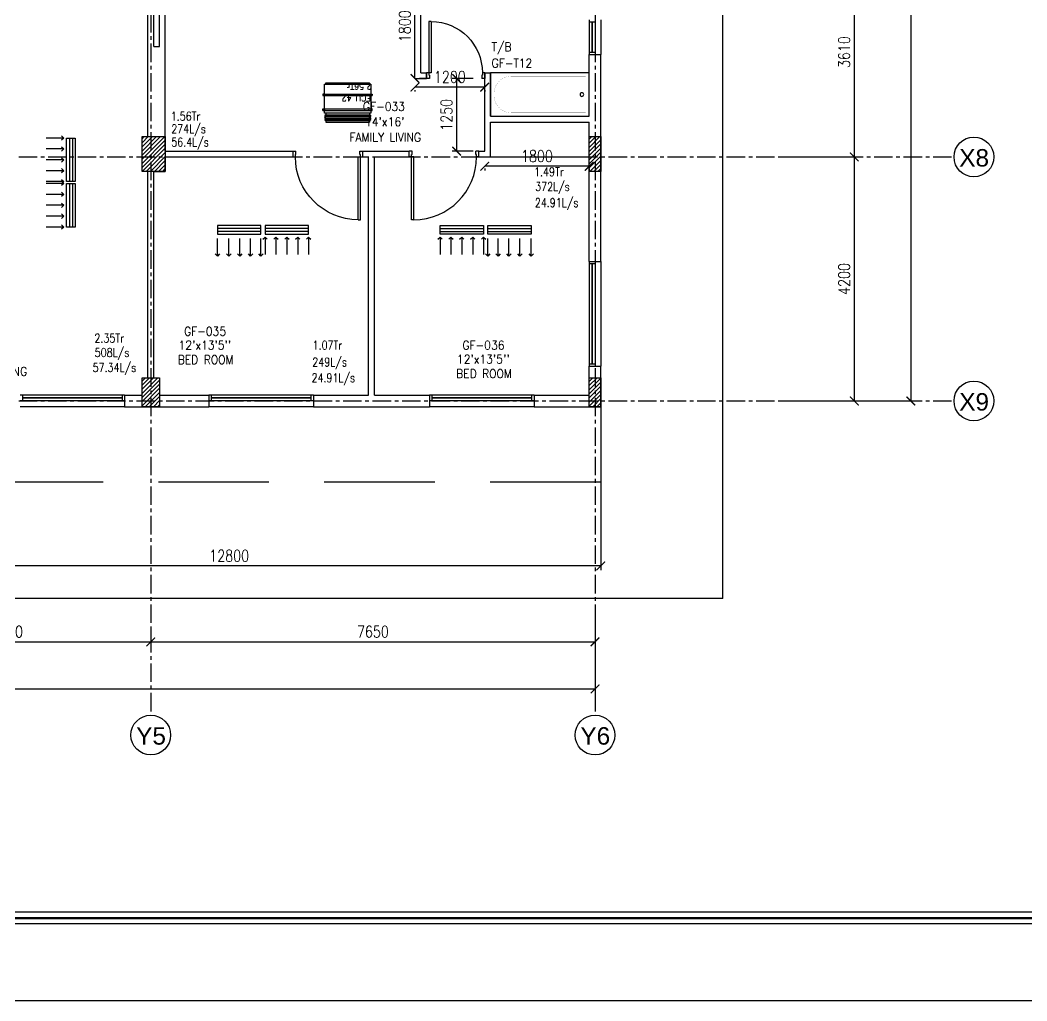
# Model space of a CAD drawing. Header units: millimetres. Extents: x -1288794 to 2153086, y -2701644 to -1428868.
# Drawn here: x 602052 to 619389, y -1519494 to -1502614 of the extents above; entities that cross this region are included whole.
import ezdxf
from ezdxf.enums import TextEntityAlignment as Align

# ---------------------------------------------------------------- set-up
doc = ezdxf.new("R2010")
doc.units = ezdxf.units.MM
doc.header["$LTSCALE"] = 100
doc.header["$PDMODE"] = 34
for name, pattern in [('CENTER', [50.800000000000004, 31.75, -6.349999999999999, 6.349999999999999, -6.349999999999999]), ('DASHED2', [9.524999999999999, 6.349999999999999, -3.174999999999999]), ('HIDDEN', [9.524999999999999, 6.349999999999999, -3.174999999999999])]:
    doc.linetypes.add(name, pattern=pattern)
for name, color, linetype in [('A-ANNO-DIMS', 1, 'Continuous'), ('A-ANNO-SYMB', 33, 'Continuous'), ('A-ANNO-TEXT', 8, 'Continuous'), ('A-AREA', 8, 'CENTER'), ('A-DOOR', 4, 'Continuous'), ('A-FLOR-OVHD', 4, 'DASHED2'), ('A-FLOR-PFIX', 8, 'Continuous'), ('A-FLOR-SPCL', 8, 'Continuous'), ('A-GLAZ', 5, 'Continuous'), ('A-GRID', 253, 'CENTER'), ('A-WALL-FULL', 8, 'Continuous'), ('AC- SUIPPOR', 7, 'HIDDEN'), ('AC-HLTEXT', 100, 'Continuous'), ('AC-SAD TEXT', 3, 'Continuous'), ('AC-UNIT', 5, 'Continuous'), ('LOGO LINE', 7, 'Continuous'), ('LOGO1LINE', 7, 'Continuous'), ('RETURN GRILL RIGHT', 1, 'Continuous'), ('S-COL- HACT.', 9, 'Continuous'), ('S-COL.', 8, 'Continuous'), ('SUPPLY GRILL RIGHT', 3, 'Continuous'), ('WALL', 42, 'Continuous')]:
    doc.layers.add(name, color=color, linetype=linetype)
doc.styles.add('ROMAND', font='romand')
doc.styles.add('ROMANS', font='romans.shx', dxfattribs={"width": 0.8})
doc.styles.add('SANSSERIF', font='sas_____.pfb')
doc.styles.add('SIMPLEX', font='simplex.shx', dxfattribs={"width": 0.8})
doc.dimstyles.new('100 of DIM2', dxfattribs={"dimscale": 0, "dimtxt": 200, "dimasz": 150, "dimexe": 75, "dimexo": 200, "dimgap": 75, "dimtad": 1, "dimdec": 0, "dimrnd": 5, "dimzin": 0, "dimdsep": 46, "dimtxsty": 'ROMANS', "dimblk": 'ARCHTICK', "dimcen": 100, "dimclrd": 94, "dimclre": 94, "dimclrt": 2, "dimadec": 0, "dimazin": 0, "dimtfac": 1, "dimtdec": 0, "dimtofl": 0, "dimtmove": 2, "dimatfit": 3, "dimldrblk": 'OPEN90', "dimfxl": 75, "dimtolj": 1, "dimtzin": 0, "dimarcsym": 0})
pattern_1 = [(45, (1708407.111908457, -1109556.6492245), (-35.35533905932737, 35.35533905932738), [])]

# ---------------------------------------------------------------- blocks, each defined once
blk = doc.blocks.new('D-120-R1')
for p, q in [((-80.00000000005821, 1180.000000000058), (-40.00000000005821, 1180.000000000058)), ((-80.00000000005821, 1180.000000000029), (-80, 100.0000000000291)), ((-40.00000000005821, 1180.000000000058), (-40, 55.0000000000291)), ((-1200, 100), (-1160, 100)), ((-1200, 100), (-1200, -5.82077e-11)), ((-1160, 100), (-1160, 54.9999999999709)), ((-1160, 54.9999999999709), (-1150, 55)), ((-1150, 55), (-1150, -5.82077e-11)), ((-80, 100.0000000000291), (0, 100.0000000000582)), ((-50, 55.0000000000291), (-40, 55.0000000000291)), ((-50, 55.0000000000291), (-50, 0)), ((-50, 0), (0, 0)), ((0, 100.0000000000582), (0, 0)), ((-1200, -5.82077e-11), (-1150, -5.82077e-11))]:
    blk.add_line(p, q)
at = {"linetype": 'Continuous'}
blk.add_arc((-80, 100.0000000000291), 1080, 90.00000000000308, 180.0000000000015, dxfattribs=at)
blk = doc.blocks.new('W-180')
for p, q in [((1800, 100.000000000007), (0, 100)), ((1800, 6.9917e-12), (0, 0)), ((40, 0), (40, 100)), ((1759.999999999854, 100.0000000000064), (1760, 7.5318e-12))]:
    blk.add_line(p, q)
at = {"linetype": 'Continuous'}
for p, q in [((1759.999999999923, 53.0000000000036), (40, 52.99999999998624)), ((1759.999999999932, 47.00000000000357), (40, 46.99999999998624))]:
    blk.add_line(p, q, dxfattribs=at)
blk = doc.blocks.new('W-60')
for p, q in [((600, 99.99999999997908), (0, 100)), ((600, -2.09468e-11), (0, 0)), ((40, 0), (40, 100)), ((559.9999999998544, 99.99999999997853), (560, -2.04068e-11))]:
    blk.add_line(p, q)
at = {"linetype": 'Continuous'}
for p, q in [((559.9999999999229, 52.99999999997565), (40, 52.99999999998624)), ((559.9999999999317, 46.99999999997564), (40, 46.99999999998624))]:
    blk.add_line(p, q, dxfattribs=at)
blk = doc.blocks.new('D-100-R1')
for p, q in [((-80.00000000005821, 979.9999999999707), (-80, 100.0000000000291)), ((-80.00000000005821, 979.9999999999707), (-40.00000000004365, 979.9999999999707)), ((-40.00000000004365, 979.9999999999707), (-40, 55.0000000000291)), ((-1000, 100), (-1000, -5.82077e-11)), ((-1000, 100), (-960, 100)), ((-960, 100), (-960, 54.9999999999709)), ((-960, 54.9999999999709), (-950, 55)), ((-950, 55), (-950, -5.82077e-11)), ((-80, 100.0000000000291), (0, 100.0000000000582)), ((-50, 55.0000000000291), (-50, 0)), ((-50, 55.0000000000291), (-40, 55.0000000000291)), ((-50, 0), (0, 0)), ((0, 100.0000000000582), (0, 0)), ((-1000, -5.82077e-11), (-950, -5.82077e-11))]:
    blk.add_line(p, q)
at = {"linetype": 'Continuous'}
blk.add_arc((-80, 100), 880, 90.00000000000378, 180, dxfattribs=at)
blk = doc.blocks.new('BT-2')
blk.add_lwpolyline([(0, 750), (1700, 749.9999999999997), (1700, -2.842e-13), (0, 0)], close=True)
at = {"const_width": 2}
blk.add_lwpolyline([(60, 690), (1340, 689.9999999999997, -0.4142135623730984), (1640, 389.9999999999961), (1640.000000000007, 359.9999999999925, -0.4142135623730888), (1340.000000000007, 59.99999999999977), (59.99999999999272, 60)], format="xyb", close=True, dxfattribs=at)
blk.add_circle((125.037195624338, 374.5032545407373), 31.93218163190613)
blk = doc.blocks.new('_ArchTick')
at = {"color": 0, "linetype": 'ByBlock', "const_width": 0.15}
blk.add_lwpolyline([(-0.5, -0.5), (0.5, 0.5)], dxfattribs=at)
blk = doc.blocks.new('*D196')
at = {"layer": 'A-ANNO-DIMS', "color": 94, "lineweight": -2, "ltscale": 3, "transparency": 16777216}
for p, q in [((615234.9236882398, -1473968.634524935), (617465.0538962585, -1473968.634524935)), ((617390.0538962585, -1473968.634524935), (617390.0538962585, -1509168.634524934)), ((615234.9236882398, -1509168.634524934), (617465.0538962585, -1509168.634524934))]:
    blk.add_line(p, q, dxfattribs=at)
at = {"layer": 'Defpoints', "color": 0, "ltscale": 3, "transparency": 16777216}
for p in [(615034.9236882398, -1473968.634524935), (615034.9236882398, -1509168.634524934), (617390.0538962585, -1509168.634524934)]:
    blk.add_point(p, dxfattribs=at)
at = {"layer": 'A-ANNO-DIMS', "color": 94, "lineweight": -2, "ltscale": 3, "transparency": 16777216, "xscale": 150, "yscale": 150, "zscale": 150}
for p, rotation in [((617390.0538962585, -1473968.634524935), 90), ((617390.0538962585, -1509168.634524934), 270)]:
    blk.add_blockref('_ArchTick', p, dxfattribs=dict(at, rotation=rotation))
at = {"layer": 'A-ANNO-DIMS', "color": 2, "ltscale": 3, "transparency": 16777216, "insert": (617215.0538962579, -1491568.634524934), "char_height": 200, "attachment_point": 5, "rotation": 90, "style": 'ROMANS'}
blk.add_mtext('\\A1;35200', dxfattribs=at)
blk = doc.blocks.new('_Open90')
at = {"color": 0, "linetype": 'ByBlock', "lineweight": -2}
for p, q in [((0, 0), (-1, 0)), ((-0.5, 0.5), (0, 0)), ((0, 0), (-0.5, -0.5))]:
    blk.add_line(p, q, dxfattribs=at)
blk = doc.blocks.new('*D203')
at = {"layer": 'A-ANNO-DIMS', "color": 94, "lineweight": -2, "ltscale": 3, "transparency": 16777216}
for p, q in [((615126.025412789, -1501358.634524843), (616492.6091571276, -1501358.634524843)), ((616417.6091571276, -1501358.634524843), (616417.6091571276, -1504968.634524934)), ((615126.025412789, -1504968.634524934), (616492.6091571276, -1504968.634524934))]:
    blk.add_line(p, q, dxfattribs=at)
at = {"layer": 'Defpoints', "color": 0, "ltscale": 3, "transparency": 16777216}
for p in [(614926.025412789, -1501358.634524843), (614926.025412789, -1504968.634524934), (616417.6091571276, -1504968.634524934)]:
    blk.add_point(p, dxfattribs=at)
at = {"layer": 'A-ANNO-DIMS', "color": 94, "lineweight": -2, "ltscale": 3, "transparency": 16777216, "xscale": 150, "yscale": 150, "zscale": 150}
for p, rotation in [((616417.6091571276, -1501358.634524843), 90), ((616417.6091571276, -1504968.634524934), 270)]:
    blk.add_blockref('_ArchTick', p, dxfattribs=dict(at, rotation=rotation))
at = {"layer": 'A-ANNO-DIMS', "color": 2, "ltscale": 3, "transparency": 16777216, "insert": (616242.609157127, -1503163.634524888), "char_height": 200, "attachment_point": 5, "rotation": 90, "style": 'ROMANS'}
blk.add_mtext('\\A1;3610', dxfattribs=at)
blk = doc.blocks.new('*D204')
at = {"layer": 'A-ANNO-DIMS', "color": 94, "lineweight": -2, "ltscale": 3, "transparency": 16777216}
for p, q in [((615126.025412789, -1504968.634524934), (616492.6091571276, -1504968.634524934)), ((616417.6091571276, -1504968.634524934), (616417.6091571276, -1509168.634524934)), ((615126.025412789, -1509168.634524934), (616492.6091571276, -1509168.634524934))]:
    blk.add_line(p, q, dxfattribs=at)
at = {"layer": 'Defpoints', "color": 0, "ltscale": 3, "transparency": 16777216}
for p in [(614926.025412789, -1504968.634524934), (614926.025412789, -1509168.634524934), (616417.6091571276, -1509168.634524934)]:
    blk.add_point(p, dxfattribs=at)
at = {"layer": 'A-ANNO-DIMS', "color": 94, "lineweight": -2, "ltscale": 3, "transparency": 16777216, "xscale": 150, "yscale": 150, "zscale": 150}
for p, rotation in [((616417.6091571276, -1504968.634524934), 90), ((616417.6091571276, -1509168.634524934), 270)]:
    blk.add_blockref('_ArchTick', p, dxfattribs=dict(at, rotation=rotation))
at = {"layer": 'A-ANNO-DIMS', "color": 2, "ltscale": 3, "transparency": 16777216, "insert": (616242.609157127, -1507068.634524934), "char_height": 200, "attachment_point": 5, "rotation": 90, "style": 'ROMANS'}
blk.add_mtext('\\A1;4200', dxfattribs=at)
blk = doc.blocks.new('*D217')
at = {"layer": 'A-ANNO-DIMS', "color": 94, "lineweight": -2, "ltscale": 3, "transparency": 16777216}
for p, q in [((599351.9288088379, -1513115.295915867), (599351.9288088379, -1513240.295915867)), ((604301.9288088386, -1513115.295915867), (604301.9288088386, -1513240.295915867)), ((599351.9288088379, -1513315.295915867), (604301.9288088386, -1513315.295915867))]:
    blk.add_line(p, q, dxfattribs=at)
at = {"layer": 'Defpoints', "color": 0, "ltscale": 3, "transparency": 16777216}
for p in [(599351.9288088379, -1513315.295915867), (604301.9288088386, -1513315.295915867), (604301.9288088386, -1513315.295915867)]:
    blk.add_point(p, dxfattribs=at)
at = {"layer": 'A-ANNO-DIMS', "color": 94, "lineweight": -2, "ltscale": 3, "transparency": 16777216, "xscale": 150, "yscale": 150, "zscale": 150, "rotation": 180}
blk.add_blockref('_ArchTick', (599351.9288088379, -1513315.295915867), dxfattribs=at)
at = {"layer": 'A-ANNO-DIMS', "color": 94, "lineweight": -2, "ltscale": 3, "transparency": 16777216, "xscale": 150, "yscale": 150, "zscale": 150}
blk.add_blockref('_ArchTick', (604301.9288088386, -1513315.295915867), dxfattribs=at)
at = {"layer": 'A-ANNO-DIMS', "color": 2, "ltscale": 3, "transparency": 16777216, "insert": (601826.9288088382, -1513140.295915867), "char_height": 200, "attachment_point": 5, "style": 'ROMANS'}
blk.add_mtext('\\A1;4950', dxfattribs=at)
blk = doc.blocks.new('*D218')
at = {"layer": 'A-ANNO-DIMS', "color": 94, "lineweight": -2, "ltscale": 3, "transparency": 16777216}
for p, q in [((604301.9288088386, -1513115.295915867), (604301.9288088386, -1513240.295915867)), ((611951.9288088384, -1513115.295915867), (611951.9288088384, -1513240.295915867)), ((604301.9288088386, -1513315.295915867), (611951.9288088384, -1513315.295915867))]:
    blk.add_line(p, q, dxfattribs=at)
at = {"layer": 'Defpoints', "color": 0, "ltscale": 3, "transparency": 16777216}
for p in [(604301.9288088386, -1513315.295915867), (611951.9288088384, -1513315.295915867), (611951.9288088384, -1513315.295915867)]:
    blk.add_point(p, dxfattribs=at)
at = {"layer": 'A-ANNO-DIMS', "color": 94, "lineweight": -2, "ltscale": 3, "transparency": 16777216, "xscale": 150, "yscale": 150, "zscale": 150, "rotation": 180}
blk.add_blockref('_ArchTick', (604301.9288088386, -1513315.295915867), dxfattribs=at)
at = {"layer": 'A-ANNO-DIMS', "color": 94, "lineweight": -2, "ltscale": 3, "transparency": 16777216, "xscale": 150, "yscale": 150, "zscale": 150}
blk.add_blockref('_ArchTick', (611951.9288088384, -1513315.295915867), dxfattribs=at)
at = {"layer": 'A-ANNO-DIMS', "color": 2, "ltscale": 3, "transparency": 16777216, "insert": (608126.9288088385, -1513140.295915867), "char_height": 200, "attachment_point": 5, "style": 'ROMANS'}
blk.add_mtext('\\A1;7650', dxfattribs=at)
blk = doc.blocks.new('*D219')
at = {"layer": 'A-ANNO-DIMS', "color": 94, "lineweight": -2, "ltscale": 3, "transparency": 16777216}
for p, q in [((586451.9288088384, -1512974.816156951), (586451.9288088384, -1514200.47677744)), ((611951.9288088386, -1512974.816156951), (611951.9288088386, -1514200.47677744)), ((586451.9288088384, -1514125.47677744), (611951.9288088386, -1514125.47677744))]:
    blk.add_line(p, q, dxfattribs=at)
at = {"layer": 'Defpoints', "color": 0, "ltscale": 3, "transparency": 16777216}
for p in [(586451.9288088384, -1512774.816156951), (611951.9288088386, -1512774.816156951), (611951.9288088386, -1514125.47677744)]:
    blk.add_point(p, dxfattribs=at)
at = {"layer": 'A-ANNO-DIMS', "color": 94, "lineweight": -2, "ltscale": 3, "transparency": 16777216, "xscale": 150, "yscale": 150, "zscale": 150, "rotation": 180}
blk.add_blockref('_ArchTick', (586451.9288088384, -1514125.47677744), dxfattribs=at)
at = {"layer": 'A-ANNO-DIMS', "color": 94, "lineweight": -2, "ltscale": 3, "transparency": 16777216, "xscale": 150, "yscale": 150, "zscale": 150}
blk.add_blockref('_ArchTick', (611951.9288088386, -1514125.47677744), dxfattribs=at)
at = {"layer": 'A-ANNO-DIMS', "color": 2, "ltscale": 3, "transparency": 16777216, "insert": (599201.9288088385, -1513950.47677744), "char_height": 200, "attachment_point": 5, "style": 'ROMANS'}
blk.add_mtext('\\A1;25500', dxfattribs=at)
blk = doc.blocks.new('*D220')
at = {"layer": 'A-ANNO-DIMS', "color": 94, "linetype": 'Continuous', "lineweight": -2, "ltscale": 3, "transparency": 16777216}
for p, q in [((599251.9288088388, -1509468.634524931), (599251.9288088388, -1512082.622828418)), ((612051.9288088386, -1509468.634524932), (612051.9288088386, -1512082.622828418)), ((612051.9288088386, -1512007.622828418), (599251.9288088388, -1512007.622828418))]:
    blk.add_line(p, q, dxfattribs=at)
at = {"layer": 'Defpoints', "color": 0, "linetype": 'Continuous', "ltscale": 3, "transparency": 16777216}
for p in [(599251.9288088388, -1509268.634524931), (612051.9288088386, -1509268.634524932), (599251.9288088388, -1512007.622828418)]:
    blk.add_point(p, dxfattribs=at)
at = {"layer": 'A-ANNO-DIMS', "color": 94, "linetype": 'Continuous', "lineweight": -2, "ltscale": 3, "transparency": 16777216, "xscale": 150, "yscale": 150, "zscale": 150, "rotation": 180}
blk.add_blockref('_ArchTick', (599251.9288088388, -1512007.622828418), dxfattribs=at)
at = {"layer": 'A-ANNO-DIMS', "color": 94, "linetype": 'Continuous', "lineweight": -2, "ltscale": 3, "transparency": 16777216, "xscale": 150, "yscale": 150, "zscale": 150}
blk.add_blockref('_ArchTick', (612051.9288088386, -1512007.622828418), dxfattribs=at)
at = {"layer": 'A-ANNO-DIMS', "color": 2, "linetype": 'Continuous', "ltscale": 3, "transparency": 16777216, "insert": (605651.9288088387, -1511832.622828418), "char_height": 200, "attachment_point": 5, "style": 'ROMANS'}
blk.add_mtext('\\A1;12800', dxfattribs=at)
blk = doc.blocks.new('*D246')
at = {"layer": 'AC-HLTEXT', "color": 94, "lineweight": -2, "transparency": 16777216}
for p, q in [((611851.9288088381, -1505128.608249928), (610051.9288088384, -1505128.608249928)), ((610051.9288088384, -1505168.634524931), (610051.9288088384, -1505203.608249928)), ((611851.9288088381, -1505168.634524933), (611851.9288088381, -1505203.608249928))]:
    blk.add_line(p, q, dxfattribs=at)
at = {"layer": 'Defpoints', "color": 0, "transparency": 16777216}
for p in [(610051.9288088384, -1504968.634524931), (611851.9288088381, -1504968.634524933), (610051.9288088384, -1505128.608249928)]:
    blk.add_point(p, dxfattribs=at)
at = {"layer": 'AC-HLTEXT', "color": 94, "lineweight": -2, "transparency": 16777216, "xscale": 150, "yscale": 150, "zscale": 150, "rotation": 180}
blk.add_blockref('_ArchTick', (610051.9288088384, -1505128.608249928), dxfattribs=at)
at = {"layer": 'AC-HLTEXT', "color": 94, "lineweight": -2, "transparency": 16777216, "xscale": 150, "yscale": 150, "zscale": 150}
blk.add_blockref('_ArchTick', (611851.9288088381, -1505128.608249928), dxfattribs=at)
at = {"layer": 'AC-HLTEXT', "color": 2, "transparency": 16777216, "insert": (610951.9288088382, -1504953.608249928), "char_height": 200, "attachment_point": 5, "style": 'ROMANS'}
blk.add_mtext('\\A1;1800', dxfattribs=at)
blk = doc.blocks.new('*D250')
at = {"layer": 'AC-HLTEXT', "color": 94, "lineweight": -2, "transparency": 16777216}
for p, q in [((609851.9288088391, -1503618.634524931), (609494.0596841042, -1503618.634524931)), ((609569.0596841042, -1503618.634524931), (609569.0596841042, -1504868.634524931)), ((609851.9288088384, -1504868.634524931), (609494.0596841042, -1504868.634524931))]:
    blk.add_line(p, q, dxfattribs=at)
at = {"layer": 'Defpoints', "color": 0, "transparency": 16777216}
for p in [(610051.9288088391, -1503618.634524931), (609569.0596841042, -1504868.634524931), (610051.9288088384, -1504868.634524931)]:
    blk.add_point(p, dxfattribs=at)
at = {"layer": 'AC-HLTEXT', "color": 94, "lineweight": -2, "transparency": 16777216, "xscale": 150, "yscale": 150, "zscale": 150}
for p, rotation in [((609569.0596841042, -1503618.634524931), 90), ((609569.0596841042, -1504868.634524931), 270)]:
    blk.add_blockref('_ArchTick', p, dxfattribs=dict(at, rotation=rotation))
at = {"layer": 'AC-HLTEXT', "color": 2, "transparency": 16777216, "insert": (609394.0596841036, -1504243.634524931), "char_height": 200, "attachment_point": 5, "rotation": 90, "style": 'ROMANS'}
blk.add_mtext('\\A1;1250', dxfattribs=at)
blk = doc.blocks.new('*D251')
at = {"layer": 'AC-HLTEXT', "color": 94, "lineweight": -2, "transparency": 16777216}
for p, q in [((608851.92880884, -1503618.634524931), (608851.92880884, -1501818.634524931)), ((609051.9288088388, -1501818.634524931), (608926.92880884, -1501818.634524931)), ((609051.9288088388, -1503618.634524931), (608926.92880884, -1503618.634524931))]:
    blk.add_line(p, q, dxfattribs=at)
at = {"layer": 'Defpoints', "color": 0, "transparency": 16777216}
for p in [(608851.9288088388, -1501818.634524931), (608851.92880884, -1501818.634524931), (608851.9288088388, -1503618.634524931)]:
    blk.add_point(p, dxfattribs=at)
at = {"layer": 'AC-HLTEXT', "color": 94, "lineweight": -2, "transparency": 16777216, "xscale": 150, "yscale": 150, "zscale": 150}
for p, rotation in [((608851.92880884, -1501818.634524931), 90), ((608851.92880884, -1503618.634524931), 270)]:
    blk.add_blockref('_ArchTick', p, dxfattribs=dict(at, rotation=rotation))
at = {"layer": 'AC-HLTEXT', "color": 2, "transparency": 16777216, "insert": (608676.9288088394, -1502718.634524931), "char_height": 200, "attachment_point": 5, "rotation": 90, "style": 'ROMANS'}
blk.add_mtext('\\A1;1800', dxfattribs=at)
blk = doc.blocks.new('*D226')
at = {"layer": 'AC-HLTEXT', "color": 94, "lineweight": -2, "transparency": 16777216}
for p, q in [((610051.9288088388, -1503765.857025461), (608851.9288088393, -1503765.857025461)), ((608851.9288088393, -1503818.634524931), (608851.9288088393, -1503840.857025461)), ((610051.9288088388, -1503818.634524931), (610051.9288088388, -1503840.857025461))]:
    blk.add_line(p, q, dxfattribs=at)
at = {"layer": 'Defpoints', "color": 0, "transparency": 16777216}
for p in [(608851.9288088393, -1503618.634524931), (610051.9288088388, -1503618.634524931), (608851.9288088393, -1503765.857025461)]:
    blk.add_point(p, dxfattribs=at)
at = {"layer": 'AC-HLTEXT', "color": 94, "lineweight": -2, "transparency": 16777216, "xscale": 150, "yscale": 150, "zscale": 150, "rotation": 180}
blk.add_blockref('_ArchTick', (608851.9288088393, -1503765.857025461), dxfattribs=at)
at = {"layer": 'AC-HLTEXT', "color": 94, "lineweight": -2, "transparency": 16777216, "xscale": 150, "yscale": 150, "zscale": 150}
blk.add_blockref('_ArchTick', (610051.9288088388, -1503765.857025461), dxfattribs=at)
at = {"layer": 'AC-HLTEXT', "color": 2, "transparency": 16777216, "insert": (609451.9288088391, -1503590.857025461), "char_height": 200, "attachment_point": 5, "style": 'ROMANS'}
blk.add_mtext('\\A1;1200', dxfattribs=at)
blk = doc.blocks.new('A$C44FB0367')
at = {"layer": 'WALL', "ltscale": 30}
h = blk.add_hatch(dxfattribs=at)
h.set_pattern_fill('NET3', color=2, scale=100, style=0)
h.set_pattern_definition([(0, (19935.24582652366, -11666.62654212536), (0, 12.5), []), (59.99999999999999, (19935.24582652366, -11666.62654212536), (-10.82531754730548, 6.250000000000001), []), (120, (19935.24582652366, -11666.62654212536), (-10.82531754730548, -6.249999999999997), [])])
h.paths.add_polyline_path([(775, 250), (775, 275), (25, 275), (25, 250)])
at = {"layer": 'WALL', "color": 5, "ltscale": 30}
for p, q in [((25, 250), (25, 275)), ((25, 275), (775, 275)), ((775, 250), (775, 275))]:
    blk.add_line(p, q, dxfattribs=at)
at = {"layer": 'WALL', "color": 8, "ltscale": 30}
for p, q in [((25, -275), (0, -287.5)), ((0, -287.5), (25, -300)), ((25, -300), (0, -312.5)), ((0, -312.5), (25, -325)), ((25, -325), (0, -337.5)), ((0, -337.5), (25, -350)), ((25, -250), (25, -275)), ((25, -250), (25, -275)), ((25, -275), (775, -275)), ((25, -300), (775, -300)), ((25, -325), (775, -325)), ((775, -250), (775, -275)), ((775, -275), (800, -287.5)), ((800, -287.5), (775, -300)), ((775, -300), (800, -312.5)), ((800, -312.5), (775, -325)), ((775, -325), (800, -337.5)), ((800, -337.5), (775, -350)), ((25, -350), (0, -362.5)), ((0, -362.5), (25, -375)), ((25, -350), (775, -350)), ((25, -375), (775, -375)), ((25, -375), (25, -400)), ((25, -400), (775, -400)), ((775, -350), (800, -362.5)), ((800, -362.5), (775, -375)), ((775, -375), (775, -400))]:
    blk.add_line(p, q, dxfattribs=at)
at = {"layer": 'WALL', "color": 5, "ltscale": 30}
blk.add_lwpolyline([(0, 250), (800, 250), (800, -250), (0, -250)], close=True, dxfattribs=at)
blk = doc.blocks.new('A$C5F1D0244')
at = {"layer": 'AC- SUIPPOR', "ltscale": 5}
for p, q in [((-25, 425), (-25, -425)), ((0, 425), (0, -425))]:
    blk.add_line(p, q, dxfattribs=at)
at = {"layer": 'AC- SUIPPOR', "ltscale": 30}
for points in [[(-25, 400), (0, 400), (0, 425), (-25, 425)], [(-25, -400), (0, -400), (0, -425), (-25, -425)]]:
    blk.add_lwpolyline(points, close=True, dxfattribs=at)
for centre in [(-12.5, 412.5), (-12.5, -412.5)]:
    blk.add_circle(centre, 5, dxfattribs=at)
blk = doc.blocks.new('SUPPLY GRILL RIGHT')
at = {"layer": 'SUPPLY GRILL RIGHT'}
for p, q in [((375, 25), (-375, 25)), ((375, -25), (375, 25)), ((375, -25), (-375, -25)), ((375, -75), (375, -25))]:
    blk.add_line(p, q, dxfattribs=at)
blk.add_lwpolyline([(-375, -75), (375, -75), (375, 75), (-375, 75)], close=True, dxfattribs=at)
for points in [[(-375, -450), (-375, -150)], [(-178.5, -450), (-178.5, -150)], [(9, -450), (9, -150)], [(196.5, -450), (196.5, -150)], [(375, -450), (375, -150)]]:
    blk.add_leader(points, dimstyle='100 of DIM2', override={"dimscale": 1, "dimasz": 75, "dimtad": 0, "dimclrd": 0, "dimfxl": 0.2}, dxfattribs=at)
blk = doc.blocks.new('RETURN GRILL RIGHT')
at = {"layer": 'RETURN GRILL RIGHT'}
for p, q in [((375, 25), (-375, 25)), ((375, -25), (-375, -25))]:
    blk.add_line(p, q, dxfattribs=at)
blk.add_lwpolyline([(-375, -75), (375, -75), (375, 75), (-375, 75)], close=True, dxfattribs=at)
for points in [[(-375, -125), (-375, -425)], [(-187.5, -125), (-187.5, -425)], [(0, -125), (0, -425)], [(187.5, -125), (187.5, -425)], [(375, -125), (375, -425)]]:
    blk.add_leader(points, dimstyle='100 of DIM2', override={"dimscale": 1, "dimasz": 75, "dimtad": 0, "dimclrd": 0, "dimfxl": 0.2}, dxfattribs=at)

msp = doc.modelspace()

# ---------------------------------------------------------------- hatches: boundary and pattern name
at = {"layer": 'S-COL- HACT.', "linetype": 'Continuous', "ltscale": 3}
h = msp.add_hatch(dxfattribs=at)
h.set_pattern_fill('ANSI31', color=256, scale=400, style=0)
h.set_pattern_definition(pattern_1)
h.paths.add_polyline_path([(604151.9288088386, -1505218.634524913), (604151.9288088384, -1504618.634524914), (604551.9288088384, -1504618.634524914), (604551.9288088386, -1505218.634524913)])
h = msp.add_hatch(dxfattribs=at)
h.set_pattern_fill('ANSI31', color=256, scale=400, style=0)
h.set_pattern_definition(pattern_1)
h.paths.add_polyline_path([(611851.9288088384, -1505218.634524912), (611851.9288088384, -1504618.634524912), (612051.9288088384, -1504618.634524911), (612051.9288088384, -1505218.634524911)])
h = msp.add_hatch(dxfattribs=at)
h.set_pattern_fill('ANSI31', color=256, scale=400, style=0)
h.set_pattern_definition(pattern_1)
h.paths.add_polyline_path([(604151.9288088386, -1509268.6345249), (604151.9288088386, -1508768.634524899), (604451.9288088386, -1508768.634524899), (604451.9288088386, -1509268.634524899)])
h = msp.add_hatch(dxfattribs=at)
h.set_pattern_fill('ANSI31', color=256, scale=400, style=0)
h.set_pattern_definition(pattern_1)
h.paths.add_polyline_path([(612051.9288088388, -1508768.6345249), (612051.9288088386, -1509268.6345249), (611851.9288088386, -1509268.6345249), (611851.9288088388, -1508768.6345249)])

# ---------------------------------------------------------------- linework, layer by layer
at = {"layer": 'A-ANNO-SYMB', "ltscale": 3}
for centre in [(618476.4728018692, -1504968.634524933), (618476.4728018692, -1509168.634524933), (604301.9288088388, -1514919.146685246), (611951.9288088386, -1514919.146685246)]:
    msp.add_circle(centre, 342.1667493277782, dxfattribs=at)
at = {"layer": 'A-AREA', "ltscale": 15}
for q in [(614151.9288088393, -1469568.634524933), (579051.9288088393, -1512568.634524933)]:
    msp.add_line((614151.9288088393, -1512568.634524933), q, dxfattribs=at)
at = {"layer": 'A-FLOR-OVHD', "ltscale": 3}
msp.add_lwpolyline([(612051.9288088386, -1509268.634524932), (612051.9288088388, -1510568.634524932), (599251.9288088372, -1510568.634524933), (599251.928808837, -1509268.634524932), (597951.928808837, -1509268.634524932), (597951.9288088374, -1510568.634524932), (593651.928808837, -1510568.634524933), (593651.928808837, -1510168.634524932), (592051.928808837, -1510168.634524932), (592051.928808837, -1510568.634524932), (585051.9288088398, -1510568.634524933), (585051.9288088393, -1500918.634524894), (584051.9288088381, -1500918.634524894), (584051.9288088381, -1496418.634524863)], dxfattribs=at)
msp.add_lwpolyline([(612051.9288088386, -1509268.634524932), (612051.9288088388, -1510568.634524932), (599251.9288088372, -1510568.634524933), (599251.928808837, -1509268.634524932), (597951.928808837, -1509268.634524932), (597951.9288088374, -1510568.634524932), (593651.928808837, -1510568.634524933), (593651.928808837, -1510168.634524932), (592051.928808837, -1510168.634524932), (592051.928808837, -1510568.634524932), (585051.9288088398, -1510568.634524933), (585051.9288088393, -1500918.634524894), (584051.9288088381, -1500918.634524894), (584051.9288088381, -1496418.634524863)], dxfattribs=at)
at = {"layer": 'A-FLOR-SPCL', "ltscale": 3}
msp.add_line((610151.9288088381, -1504968.634524931), (611851.9288088384, -1504968.634524931), dxfattribs=at)
at = {"layer": 'A-GLAZ', "ltscale": 3}
for p, q in [((612051.9288088384, -1502605.963386495), (612051.9288088384, -1503205.963386495)), ((612051.9288088388, -1506768.634524933), (612051.9288088388, -1508568.634524933)), ((603851.9288088391, -1509268.634524941), (602051.9288088388, -1509268.634524942)), ((607101.9288088393, -1509268.634524931), (605301.9288088391, -1509268.634524933)), ((610901.9288088388, -1509268.63452493), (609101.9288088388, -1509268.634524931))]:
    msp.add_line(p, q, dxfattribs=at)
at = {"layer": 'A-GRID', "ltscale": 0.1}
for p, q in [((604301.9288088386, -1466442.619941896), (604301.9288088387, -1514576.979935915)), ((611951.9288088386, -1466442.619941896), (611951.9288088386, -1514576.979935916)), ((574594.7139584258, -1504968.634524933), (618134.3060525411, -1504968.634524933)), ((574594.7139584261, -1509168.634524933), (618134.3060525414, -1509168.634524933))]:
    msp.add_line(p, q, dxfattribs=at)
at = {"layer": 'A-WALL-FULL', "ltscale": 3}
for p, q in [((608851.9288088386, -1503618.634524931), (608851.9288088388, -1501468.634524931)), ((604351.9288088405, -1503068.634524931), (604351.9288088363, -1501568.634524932)), ((604451.9288088405, -1503068.634524931), (604451.9288088363, -1501568.634524932)), ((604551.9288088386, -1504868.634524932), (604551.9288088386, -1501568.634524932)), ((604251.9288088388, -1504618.634524914), (604251.9288088388, -1501868.634524933)), ((608951.9288088386, -1503518.634524931), (608951.9288088388, -1501818.634524931)), ((604351.9288088405, -1503068.634524931), (604451.9288088405, -1503068.634524931)), ((611851.9288088384, -1503205.963386495), (612051.9288088384, -1503205.963386495)), ((611851.9288088384, -1504268.634524931), (611851.9288088384, -1503205.963386495)), ((612051.9288088386, -1506768.634524933), (612051.9288088384, -1503205.963386495)), ((608851.9288088386, -1503618.634524931), (609051.9288088386, -1503618.634524931)), ((608951.9288088386, -1503518.634524931), (609051.9288088388, -1503518.634524931)), ((609051.9288088388, -1503618.634524931), (609051.9288088388, -1503518.634524931)), ((610051.9288088381, -1504868.634524931), (610051.9288088388, -1503518.634524931)), ((610051.9288088381, -1503518.634524931), (610151.9288088381, -1503518.634524931)), ((610151.9288088381, -1504268.634524931), (610151.9288088381, -1503518.634524931)), ((610151.9288088379, -1504268.634524931), (611851.9288088384, -1504268.634524931)), ((610151.9288088381, -1504968.634524931), (610151.9288088381, -1504368.634524931)), ((610151.9288088379, -1504368.634524931), (611851.9288088381, -1504368.634524931)), ((611851.9288088384, -1506768.634524933), (611851.9288088381, -1504368.634524931)), ((604551.9288088386, -1504868.634524932), (606751.9288088386, -1504868.634524931)), ((604551.9288088386, -1504968.634524932), (606751.9288088384, -1504968.634524931)), ((606751.9288088384, -1504968.634524931), (606751.9288088386, -1504868.634524931)), ((607951.9288088384, -1504868.634524931), (608751.9288088386, -1504868.634524931)), ((607951.9288088386, -1504968.634524931), (607951.9288088386, -1504868.634524931)), ((607951.9288088386, -1504968.634524931), (608051.9288088386, -1504968.634524931)), ((608051.9288088388, -1509068.634524933), (608051.9288088386, -1504968.634524931)), ((608151.9288088386, -1504968.634524931), (608751.9288088386, -1504968.634524931)), ((608151.9288088388, -1509068.634524933), (608151.9288088386, -1504968.634524931)), ((608751.9288088386, -1504968.634524931), (608751.9288088386, -1504868.634524931)), ((609951.9288088386, -1504868.634524931), (610051.9288088381, -1504868.634524931)), ((609951.9288088388, -1504968.634524931), (609951.9288088386, -1504868.634524931)), ((609951.9288088388, -1504968.634524931), (610151.9288088381, -1504968.634524931)), ((604251.9288088388, -1508768.634524932), (604251.9288088388, -1505218.634524913)), ((604351.9288088388, -1508768.634524932), (604351.9288088386, -1505218.634524913)), ((611851.9288088384, -1506768.634524933), (612051.9288088384, -1506768.634524933)), ((611851.9288088391, -1509068.63452493), (611851.9288088386, -1508568.634524933)), ((611851.9288088386, -1508568.634524933), (612051.9288088386, -1508568.634524933)), ((612051.9288088391, -1509268.634524931), (612051.9288088386, -1508568.634524933)), ((603851.9288088388, -1509068.634524931), (604151.9288088388, -1509068.634524931)), ((603851.9288088388, -1509068.634524931), (603851.9288088388, -1509268.634524931)), ((604451.9288088388, -1509068.634524931), (605301.9288088391, -1509068.634524931)), ((605301.9288088391, -1509068.634524931), (605301.9288088391, -1509268.634524931)), ((607101.9288088393, -1509068.634524929), (608051.9288088391, -1509068.634524931)), ((607101.9288088391, -1509068.63452493), (607101.9288088393, -1509268.634524929)), ((608151.9288088391, -1509068.634524931), (609101.9288088388, -1509068.634524931)), ((609101.9288088388, -1509068.634524931), (609101.9288088388, -1509268.634524931)), ((610901.9288088388, -1509068.634524931), (611851.9288088391, -1509068.63452493)), ((610901.9288088388, -1509068.634524931), (610901.9288088388, -1509268.634524931)), ((603851.9288088388, -1509268.634524931), (605301.9288088391, -1509268.634524931)), ((607101.9288088393, -1509268.634524929), (609101.9288088388, -1509268.634524931)), ((610901.9288088388, -1509268.634524931), (612051.9288088391, -1509268.634524931))]:
    msp.add_line(p, q, dxfattribs=at)
at = {"layer": 'A-WALL-FULL', "linetype": 'Continuous', "ltscale": 3}
for p, q in [((604151.9288088386, -1505218.634524913), (604151.9288088385, -1504618.634524914)), ((604151.9288088385, -1504618.634524914), (604251.9288088388, -1504618.634524945)), ((604551.9288088386, -1505218.634524913), (604551.9288088386, -1504968.634524932)), ((604251.9288088388, -1505218.634524913), (604151.9288088386, -1505218.634524913)), ((604351.9288088386, -1505218.634524945), (604551.9288088386, -1505218.634524913)), ((604151.9288088388, -1509068.634524931), (604151.9288088388, -1508768.634524932)), ((604151.9288088388, -1508768.634524932), (604251.9288088388, -1508768.634524932)), ((604351.9288088388, -1508768.6345249), (604451.9288088388, -1508768.634524932)), ((604451.9288088388, -1508768.634524932), (604451.9288088388, -1509068.634524931))]:
    msp.add_line(p, q, dxfattribs=at)
at = {"layer": 'LOGO LINE'}
msp.add_lwpolyline([(640588.1035299713, -1519493.868387987), (561830.0678156856, -1519493.868387987), (561830.0678156856, -1463806.368387987), (640588.1035299713, -1463806.368387987)], close=True, dxfattribs=at)
at = {"layer": 'LOGO1LINE'}
for points in [[(639262.2106728284, -1518167.975530844), (563155.9606728285, -1518167.975530844), (563155.9606728285, -1465132.261245129), (639262.2106728284, -1465132.261245129)], [(628953.5119510686, -1517969.091602272), (563354.8446014, -1517969.091602272), (563354.8446014, -1465331.145173701), (628953.5119510686, -1465331.145173701)]]:
    msp.add_lwpolyline(points, close=True, dxfattribs=at)
at = {"layer": 'LOGO1LINE', "const_width": 39.77678571428572}
msp.add_lwpolyline([(639162.7687085427, -1518068.533566558), (563255.4026371142, -1518068.533566558), (563255.4026371142, -1465231.703209415), (639162.7687085427, -1465231.703209415)], close=True, dxfattribs=at)
at = {"layer": 'S-COL.', "linetype": 'Continuous', "ltscale": 3}
for points in [[(604151.9288088386, -1505218.634524945), (604151.9288088384, -1504618.634524945), (604551.9288088384, -1504618.634524945), (604551.9288088386, -1505218.634524945)], [(604151.9288088386, -1505218.634524913), (604151.9288088384, -1504618.634524914), (604551.9288088384, -1504618.634524914), (604551.9288088386, -1505218.634524913)], [(604151.9288088386, -1505218.634524913), (604151.9288088384, -1504618.634524914), (604551.9288088384, -1504618.634524914), (604551.9288088386, -1505218.634524913)], [(611851.9288088384, -1505218.634524943), (611851.9288088384, -1504618.634524943), (612051.9288088384, -1504618.634524943), (612051.9288088384, -1505218.634524943)], [(611851.9288088384, -1505218.634524912), (611851.9288088384, -1504618.634524912), (612051.9288088384, -1504618.634524911), (612051.9288088384, -1505218.634524911)], [(611851.9288088384, -1505218.634524912), (611851.9288088384, -1504618.634524912), (612051.9288088384, -1504618.634524911), (612051.9288088384, -1505218.634524911)], [(604151.9288088386, -1509268.634524931), (604151.9288088386, -1508768.634524931), (604451.9288088386, -1508768.634524931), (604451.9288088386, -1509268.634524931)], [(604151.9288088386, -1509268.6345249), (604151.9288088386, -1508768.634524899), (604451.9288088386, -1508768.634524899), (604451.9288088386, -1509268.634524899)], [(604151.9288088386, -1509268.6345249), (604151.9288088386, -1508768.634524899), (604451.9288088386, -1508768.634524899), (604451.9288088386, -1509268.634524899)], [(612051.9288088388, -1508768.634524931), (612051.9288088386, -1509268.634524931), (611851.9288088386, -1509268.634524932), (611851.9288088388, -1508768.634524932)], [(612051.9288088388, -1508768.6345249), (612051.9288088386, -1509268.6345249), (611851.9288088386, -1509268.6345249), (611851.9288088388, -1508768.6345249)], [(612051.9288088388, -1508768.6345249), (612051.9288088386, -1509268.6345249), (611851.9288088386, -1509268.6345249), (611851.9288088388, -1508768.6345249)]]:
    msp.add_lwpolyline(points, close=True, dxfattribs=at)

# ---------------------------------------------------------------- block references
at = {"ltscale": 30, "rotation": 90.00000000000001}
msp.add_blockref('A$C5F1D0244', (607691.5987036495, -1503885.906059003), dxfattribs=at)
at = {"ltscale": 30, "xscale": -1, "rotation": 90}
msp.add_blockref('A$C5F1D0244', (607691.5987036495, -1504167.11709696), dxfattribs=at)
at = {"layer": 'A-DOOR', "ltscale": 3, "xscale": -1}
msp.add_blockref('D-100-R1', (609051.9288088388, -1503618.634524931), dxfattribs=at)
at = {"layer": 'A-DOOR', "ltscale": 3, "xscale": -1, "rotation": 180}
msp.add_blockref('D-120-R1', (607951.9288088386, -1504868.634524931), dxfattribs=at)
at = {"layer": 'A-DOOR', "ltscale": 3, "rotation": 180}
msp.add_blockref('D-120-R1', (608751.9288088386, -1504868.634524931), dxfattribs=at)
at = {"layer": 'A-FLOR-PFIX', "ltscale": 3, "xscale": -1}
msp.add_blockref('BT-2', (611851.9288088381, -1504268.634524931), dxfattribs=at)
at = {"layer": 'A-GLAZ', "ltscale": 3, "xscale": -1}
for name, p, rotation in [('W-60', (611851.9288088384, -1503205.963386495), 270), ('W-180', (611851.9288088379, -1508568.634524932), 270), ('W-180', (602051.9288088391, -1509068.634524941), 180), ('W-180', (605301.9288088391, -1509068.634524932), 180), ('W-180', (609101.9288088388, -1509068.63452493), 180)]:
    msp.add_blockref(name, p, dxfattribs=dict(at, rotation=rotation))
at = {"layer": 'AC-UNIT', "color": 6, "ltscale": 30}
msp.add_blockref('A$C44FB0367', (607291.5987036495, -1503967.809369584), dxfattribs=at)
at = {"layer": 'RETURN GRILL RIGHT', "xscale": -1}
for p, rotation in [((602926.9288088387, -1505018.587846465), 270), ((602926.9288088387, -1505800.268071181), 270), ((609658.1656183325, -1506223.886453521), 359.9999999997788)]:
    msp.add_blockref('RETURN GRILL RIGHT', p, dxfattribs=dict(at, rotation=rotation))
at = {"layer": 'RETURN GRILL RIGHT'}
msp.add_blockref('RETURN GRILL RIGHT', (606645.6919993397, -1506223.886453524), dxfattribs=at)
at = {"layer": 'SUPPLY GRILL RIGHT'}
msp.add_blockref('SUPPLY GRILL RIGHT', (605824.4164151058, -1506223.886453524), dxfattribs=at)
at = {"layer": 'SUPPLY GRILL RIGHT', "xscale": -1, "rotation": 359.9999999997788}
msp.add_blockref('SUPPLY GRILL RIGHT', (610479.4412025664, -1506223.886453524), dxfattribs=at)

# ---------------------------------------------------------------- texts
at = {"layer": 'A-ANNO-TEXT', "style": 'ROMANS', "width": 0.9}
for s, p in [('T/B', (610171.8142141479, -1503148.762847439)), ('GF-T12', (610171.8142141479, -1503427.803481548)), ('GF-033', (607956.0350646366, -1504174.755706272)), ("14'x16'", (607993.5047679498, -1504437.611196813)), ('FAMILY LIVING', (607723.4020603048, -1504705.142092214)), ('GF-035', (604874.9768606883, -1508044.757516999)), ("12'x13'5''", (604780.6158857049, -1508283.452367484)), ('GF-036', (609669.0549729033, -1508284.691786132)), ('BED ROOM', (604767.8052658465, -1508533.046421173)), ("12'x13'5''", (609574.6939979198, -1508523.386636616)), ('MAJLES & DINING', (600585.8941439213, -1508735.377138025)), ('BED ROOM', (609561.8833780615, -1508772.980690306))]:
    msp.add_text(s, height=150, dxfattribs=at).set_placement(p)
at = {"layer": 'A-ANNO-TEXT', "style": 'SANSSERIF'}
for s, p in [('X8', (618481.0747809827, -1505133.217783437)), ('X9', (618481.0747809827, -1509333.217783437)), ('Y5', (604306.5307879522, -1515083.72994375)), ('Y6', (611956.530787952, -1515083.72994375))]:
    msp.add_text(s, height=300, dxfattribs=at).set_placement(p, align=Align.CENTER)
at = {"layer": 'AC-HLTEXT', "style": 'ROMAND'}
for s, p in [('2.56Tr', (608106.0275969921, -1503707.797465314)), ('FCU 42', (608091.5987036495, -1503910.906059003))]:
    msp.add_text(s, height=100, rotation=180, dxfattribs=at).set_placement(p)
at = {"layer": 'AC-SAD TEXT', "style": 'SIMPLEX', "width": 0.8}
for s, p in [('1.56Tr', (604645.8263597557, -1504341.042802016)), ('274L/s', (604653.9578111309, -1504560.406296591)), ('56.4L/s', (604653.9578111309, -1504787.894348817)), ('1.49Tr', (610903.567158777, -1505299.009361241)), ('372L/s', (610921.9096283894, -1505553.151825366)), ('24.91L/s', (610915.8632083321, -1505830.441096285)), ('2.35Tr', (603331.9151010771, -1508161.899360376)), ('1.07Tr', (607088.6026038056, -1508283.717068029)), ('508L/s', (603335.9031290374, -1508408.945446093)), ('57.34L/s', (603300.0108773946, -1508667.94544766)), ('249L/s', (607082.4339165555, -1508573.397628789)), ('24.91L/s', (607070.0965420553, -1508844.588043492))]:
    msp.add_text(s, height=150, dxfattribs=at).set_placement(p)

# ---------------------------------------------------------------- dimensions: what is measured, and where the dimension line sits
at = {"layer": 'A-ANNO-DIMS', "ltscale": 3}
for base, p1, p2, picture, middle in [((617390.0538962585, -1509168.634524934), (615034.9236882395, -1473968.634524934), (615034.9236882395, -1509168.634524933), '*D196', (617215.0538962579, -1491568.634524934)), ((616417.6091571276, -1504968.634524934), (614926.0254127887, -1501358.634524842), (614926.0254127887, -1504968.634524933), '*D203', (616242.609157127, -1503163.634524888)), ((616417.6091571276, -1509168.634524934), (614926.0254127887, -1504968.634524933), (614926.0254127887, -1509168.634524933), '*D204', (616242.609157127, -1507068.634524934))]:
    dim = msp.add_linear_dim(base=base, p1=p1, p2=p2, angle=90, dimstyle='100 of DIM2', override={"dimscale": 1}, dxfattribs=at)
    dim.commit()
    dim.dimension.update_dxf_attribs({"geometry": picture, "text_midpoint": middle})
at = {"layer": 'A-ANNO-DIMS', "linetype": 'Continuous', "ltscale": 3}
dim = msp.add_linear_dim(base=(599251.9288088388, -1512007.622828418), p1=(612051.9288088386, -1509268.634524932), p2=(599251.9288088388, -1509268.634524931), dimstyle='100 of DIM2', override={"dimscale": 1}, dxfattribs=at)
dim.commit()
dim.dimension.update_dxf_attribs({"geometry": '*D220', "text_midpoint": (605651.9288088387, -1511832.622828418)})
at = {"layer": 'A-ANNO-DIMS', "ltscale": 3}
for base, p1, p2, picture, middle in [((611951.9288088386, -1514125.47677744), (586451.9288088384, -1512774.816156951), (611951.9288088386, -1512774.816156951), '*D219', (599201.9288088385, -1513950.47677744)), ((604301.9288088386, -1513315.295915867), (599351.9288088379, -1513315.295915867), (604301.9288088386, -1513315.295915867), '*D217', (601826.9288088382, -1513140.295915867)), ((611951.9288088384, -1513315.295915867), (604301.9288088386, -1513315.295915867), (611951.9288088384, -1513315.295915867), '*D218', (608126.9288088385, -1513140.295915867))]:
    dim = msp.add_linear_dim(base=base, p1=p1, p2=p2, dimstyle='100 of DIM2', override={"dimscale": 1}, dxfattribs=at)
    dim.commit()
    dim.dimension.update_dxf_attribs({"geometry": picture, "text_midpoint": middle})
at = {"layer": 'AC-HLTEXT'}
for base, p1, p2, picture, middle in [((608851.92880884, -1501818.634524931), (608851.9288088386, -1503618.634524931), (608851.9288088386, -1501818.634524931), '*D251', (608676.9288088394, -1502718.634524931)), ((609569.0596841042, -1504868.634524931), (610051.9288088388, -1503618.634524931), (610051.9288088381, -1504868.634524931), '*D250', (609394.0596841036, -1504243.634524931))]:
    dim = msp.add_linear_dim(base=base, p1=p1, p2=p2, angle=90, dimstyle='100 of DIM2', override={"dimscale": 1, "dimfxl": 0.2}, dxfattribs=at)
    dim.commit()
    dim.dimension.update_dxf_attribs({"geometry": picture, "text_midpoint": middle})
for base, p1, p2, picture, middle in [((608851.9288088393, -1503765.857025461), (610051.9288088388, -1503618.634524931), (608851.9288088393, -1503618.634524931), '*D226', (609451.9288088391, -1503590.857025461)), ((610051.9288088384, -1505128.608249928), (611851.9288088381, -1504968.634524933), (610051.9288088384, -1504968.634524931), '*D246', (610951.9288088382, -1504953.608249928))]:
    dim = msp.add_linear_dim(base=base, p1=p1, p2=p2, dimstyle='100 of DIM2', override={"dimscale": 1, "dimfxl": 0.2}, dxfattribs=at)
    dim.commit()
    dim.dimension.update_dxf_attribs({"geometry": picture, "text_midpoint": middle})

doc.saveas('drawing.dxf')
